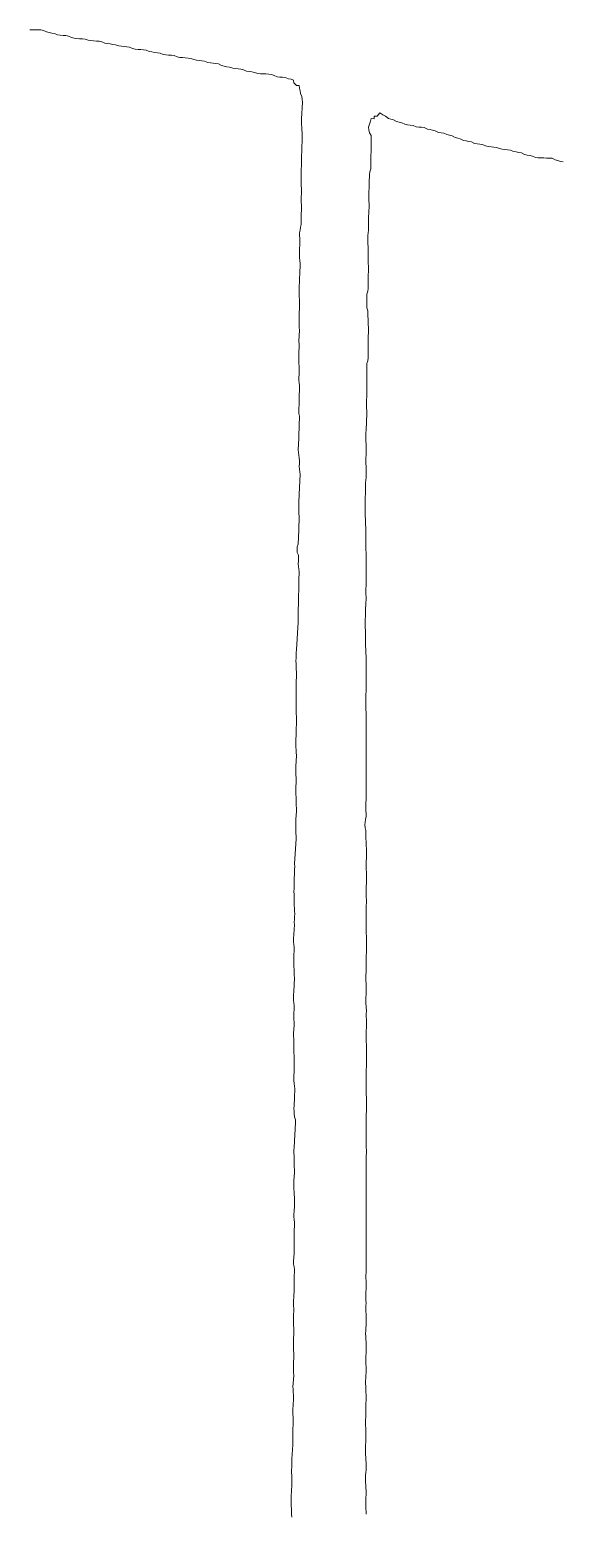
# Model space of a CAD drawing. Extents: x -16 to 11205, y -14909 to 147.
# Drawn here: x 8047 to 8239, y -2451 to -1917 of the extents above; entities that cross this region are included whole.
import ezdxf

# ---------------------------------------------------------------- set-up
doc = ezdxf.new("R2010")
doc.units = 0
doc.layers.get('0').update_dxf_attribs({"color": 1, "linetype": 'CONTINUOUS', "lineweight": 15, "true_color": 0xff0000})

msp = doc.modelspace()

# ---------------------------------------------------------------- linework, layer by layer
for p, q in [((8048.01, -1916.92), (8047.01, -1916.92)), ((8049.01, -1916.92), (8048.01, -1916.92)), ((8050.01, -1916.92), (8049.01, -1916.92)), ((8051, -1917.02), (8050.01, -1916.92)), ((8051.96, -1917.17), (8051, -1917.02)), ((8053.07, -1917.74), (8051.96, -1917.17)), ((8054.01, -1917.96), (8053.07, -1917.74)), ((8054.96, -1918.17), (8054.01, -1917.96)), ((8055.92, -1918.35), (8054.96, -1918.17)), ((8057.04, -1918.8), (8055.92, -1918.35)), ((8058.02, -1918.91), (8057.04, -1918.8)), ((8059, -1918.99), (8058.02, -1918.91)), ((8059.99, -1919.07), (8059, -1918.99)), ((8060.96, -1919.21), (8059.99, -1919.07)), ((8062.05, -1919.75), (8060.96, -1919.21)), ((8063.01, -1919.92), (8062.05, -1919.75)), ((8063.99, -1920.06), (8063.01, -1919.92)), ((8064.98, -1920.16), (8063.99, -1920.06)), ((8065.97, -1920.22), (8064.98, -1920.16)), ((8066.96, -1920.28), (8065.97, -1920.22)), ((8068.04, -1920.68), (8066.96, -1920.28)), ((8069.03, -1920.76), (8068.04, -1920.68)), ((8070.02, -1920.87), (8069.03, -1920.76)), ((8071, -1920.99), (8070.02, -1920.87)), ((8071.98, -1921.1), (8071, -1920.99)), ((8072.95, -1921.23), (8071.98, -1921.1)), ((8074.06, -1921.73), (8072.95, -1921.23)), ((8075.02, -1921.89), (8074.06, -1921.73)), ((8075.99, -1922.04), (8075.02, -1921.89)), ((8076.96, -1922.19), (8075.99, -1922.04)), ((8077.94, -1922.33), (8076.96, -1922.19)), ((8079.04, -1922.77), (8077.94, -1922.33)), ((8080.02, -1922.88), (8079.04, -1922.77)), ((8081.01, -1922.96), (8080.02, -1922.88)), ((8081.99, -1923.06), (8081.01, -1922.96)), ((8082.96, -1923.21), (8081.99, -1923.06)), ((8084.05, -1923.74), (8082.96, -1923.21)), ((8085.02, -1923.89), (8084.05, -1923.74)), ((8086, -1923.99), (8085.02, -1923.89)), ((8086.99, -1924.05), (8086, -1923.99)), ((8087.98, -1924.13), (8086.99, -1924.05)), ((8088.95, -1924.27), (8087.98, -1924.13)), ((8090.05, -1924.78), (8088.95, -1924.27)), ((8091.01, -1924.94), (8090.05, -1924.78)), ((8091.98, -1925.08), (8091.01, -1924.94)), ((8092.96, -1925.2), (8091.98, -1925.08)), ((8093.94, -1925.33), (8092.96, -1925.2)), ((8095.04, -1925.8), (8093.94, -1925.33)), ((8096.01, -1925.93), (8095.04, -1925.8)), ((8097, -1926.03), (8096.01, -1925.93)), ((8097.98, -1926.13), (8097, -1926.03)), ((8098.96, -1926.24), (8097.98, -1926.13)), ((8100.05, -1926.72), (8098.96, -1926.24)), ((8101.02, -1926.87), (8100.05, -1926.72)), ((8102, -1926.98), (8101.02, -1926.87)), ((8102.99, -1927.06), (8102, -1926.98)), ((8103.98, -1927.14), (8102.99, -1927.06)), ((8104.96, -1927.23), (8103.98, -1927.14)), ((8106.06, -1927.7), (8104.96, -1927.23)), ((8107.03, -1927.84), (8106.06, -1927.7)), ((8108, -1927.98), (8107.03, -1927.84)), ((8108.98, -1928.1), (8108, -1927.98)), ((8109.95, -1928.23), (8108.98, -1928.1)), ((8111.06, -1928.7), (8109.95, -1928.23)), ((8112.03, -1928.83), (8111.06, -1928.7)), ((8113.01, -1928.93), (8112.03, -1928.83)), ((8113.99, -1929.05), (8113.01, -1928.93)), ((8114.94, -1929.22), (8113.99, -1929.05)), ((8116.05, -1929.8), (8114.94, -1929.22)), ((8116.99, -1930.03), (8116.05, -1929.8)), ((8117.94, -1930.23), (8116.99, -1930.03)), ((8118.92, -1930.38), (8117.94, -1930.23)), ((8120.04, -1930.78), (8118.92, -1930.38)), ((8121.02, -1930.87), (8120.04, -1930.78)), ((8122.01, -1930.96), (8121.02, -1930.87)), ((8122.98, -1931.11), (8122.01, -1930.96)), ((8123.93, -1931.31), (8122.98, -1931.11)), ((8125.04, -1931.84), (8123.93, -1931.31)), ((8126, -1932), (8125.04, -1931.84)), ((8126.97, -1932.14), (8126, -1932)), ((8127.95, -1932.27), (8126.97, -1932.14)), ((8129.04, -1932.72), (8127.95, -1932.27)), ((8130.02, -1932.83), (8129.04, -1932.72)), ((8131.02, -1932.86), (8130.02, -1932.83)), ((8132.02, -1932.85), (8131.02, -1932.86)), ((8133.02, -1932.9), (8132.02, -1932.85)), ((8133.98, -1933.08), (8133.02, -1932.9)), ((8134.92, -1933.35), (8133.98, -1933.08)), ((8136.03, -1933.89), (8134.92, -1933.35)), ((8137, -1933.99), (8136.03, -1933.89)), ((8138, -1934.02), (8137, -1933.99)), ((8138.98, -1934.07), (8138, -1934.02)), ((8140.17, -1934.55), (8138.98, -1934.07)), ((8141.12, -1934.77), (8140.17, -1934.55)), ((8141.97, -1935.04), (8141.12, -1934.77)), ((8142, -1936), (8141.97, -1935.04)), ((8143, -1937), (8142, -1936)), ((8143.93, -1937.04), (8143, -1937)), ((8144.12, -1937.94), (8143.93, -1937.04)), ((8144.27, -1938.9), (8144.12, -1937.94)), ((8144.43, -1939.87), (8144.27, -1938.9)), ((8144.98, -1941), (8144.43, -1939.87)), ((8144.85, -1949), (8145.13, -1942.99)), ((8145.09, -1941.99), (8144.98, -1941)), ((8145.13, -1942.99), (8145.09, -1941.99)), ((8144.81, -1950.01), (8144.85, -1949)), ((8169.87, -1948.91), (8169.68, -1949.85)), ((8171, -1949), (8169.87, -1948.91)), ((8172, -1948), (8171, -1948)), ((8171, -1948), (8171, -1949)), ((8173.01, -1946.79), (8172, -1948)), ((8174.1, -1947.58), (8173.01, -1946.79)), ((8174.98, -1948.06), (8174.1, -1947.58)), ((8176.06, -1948.84), (8174.98, -1948.06)), ((8176.96, -1949.09), (8176.06, -1948.84)), ((8177.89, -1949.32), (8176.96, -1949.09)), ((8179.03, -1949.92), (8177.89, -1949.32)), ((8144.84, -1951.02), (8144.81, -1950.01)), ((8144.98, -1952), (8144.84, -1951.02)), ((8145, -1955), (8144.98, -1952)), ((8169.68, -1949.85), (8168.91, -1951.99)), ((8168.91, -1951.99), (8169, -1953)), ((8169, -1953), (8169.27, -1953.98)), ((8169.27, -1953.98), (8169.85, -1955.01)), ((8179.95, -1950.15), (8179.03, -1949.92)), ((8180.89, -1950.38), (8179.95, -1950.15)), ((8182.02, -1950.94), (8180.89, -1950.38)), ((8182.98, -1951.09), (8182.02, -1950.94)), ((8183.95, -1951.23), (8182.98, -1951.09)), ((8184.93, -1951.36), (8183.95, -1951.23)), ((8186.03, -1951.83), (8184.93, -1951.36)), ((8187.01, -1951.94), (8186.03, -1951.83)), ((8187.99, -1952.04), (8187.01, -1951.94)), ((8188.97, -1952.15), (8187.99, -1952.04)), ((8190.09, -1952.67), (8188.97, -1952.15)), ((8191.04, -1952.88), (8190.09, -1952.67)), ((8191.97, -1953.11), (8191.04, -1952.88)), ((8192.9, -1953.33), (8191.97, -1953.11)), ((8194.04, -1953.87), (8192.9, -1953.33)), ((8195, -1954.02), (8194.04, -1953.87)), ((8195.96, -1954.15), (8195, -1954.02)), ((8197.1, -1954.68), (8195.96, -1954.15)), ((8198.04, -1954.89), (8197.1, -1954.68)), ((8144.87, -1960.99), (8145, -1955)), ((8169.84, -1957), (8169.82, -1958)), ((8169.82, -1958), (8169.85, -1959)), ((8169.85, -1955.01), (8169.84, -1957)), ((8169.85, -1959), (8169.87, -1960)), ((8169.87, -1960), (8169.85, -1960.99)), ((8198.96, -1955.12), (8198.04, -1954.89)), ((8200.09, -1955.73), (8198.96, -1955.12)), ((8201.01, -1955.97), (8200.09, -1955.73)), ((8201.93, -1956.21), (8201.01, -1955.97)), ((8203.06, -1956.79), (8201.93, -1956.21)), ((8204.01, -1956.96), (8203.06, -1956.79)), ((8204.96, -1957.13), (8204.01, -1956.96)), ((8205.92, -1957.32), (8204.96, -1957.13)), ((8207.04, -1957.84), (8205.92, -1957.32)), ((8208, -1958), (8207.04, -1957.84)), ((8208.98, -1958.11), (8208, -1958)), ((8209.95, -1958.23), (8208.98, -1958.11)), ((8211.05, -1958.74), (8209.95, -1958.23)), ((8212.02, -1958.9), (8211.05, -1958.74)), ((8212.99, -1959.04), (8212.02, -1958.9)), ((8213.97, -1959.14), (8212.99, -1959.04)), ((8214.95, -1959.25), (8213.97, -1959.14)), ((8216.05, -1959.72), (8214.95, -1959.25)), ((8217.03, -1959.85), (8216.05, -1959.72)), ((8218.01, -1959.97), (8217.03, -1959.85)), ((8218.98, -1960.11), (8218.01, -1959.97)), ((8144.67, -1968.98), (8144.85, -1964)), ((8144.78, -1963), (8144.8, -1961.99)), ((8144.85, -1964), (8144.78, -1963)), ((8144.8, -1961.99), (8144.87, -1960.99)), ((8169.73, -1964.99), (8169.71, -1965.99)), ((8169.74, -1963.99), (8169.73, -1964.99)), ((8169.76, -1962.99), (8169.74, -1963.99)), ((8169.8, -1961.99), (8169.76, -1962.99)), ((8169.85, -1960.99), (8169.8, -1961.99)), ((8219.94, -1960.26), (8218.98, -1960.11)), ((8221.06, -1960.75), (8219.94, -1960.26)), ((8222.03, -1960.89), (8221.06, -1960.75)), ((8222.98, -1961.07), (8222.03, -1960.89)), ((8223.92, -1961.28), (8222.98, -1961.07)), ((8225.04, -1961.85), (8223.92, -1961.28)), ((8225.99, -1962.03), (8225.04, -1961.85)), ((8226.95, -1962.19), (8225.99, -1962.03)), ((8227.92, -1962.37), (8226.95, -1962.19)), ((8229.02, -1962.87), (8227.92, -1962.37)), ((8230, -1962.99), (8229.02, -1962.87)), ((8230.99, -1963.05), (8230, -1962.99)), ((8231.99, -1963.07), (8230.99, -1963.05)), ((8232.99, -1963.08), (8231.99, -1963.07)), ((8233.99, -1963.11), (8232.99, -1963.08)), ((8234.97, -1963.19), (8233.99, -1963.11)), ((8236.06, -1963.73), (8234.97, -1963.19)), ((8237, -1964.02), (8236.06, -1963.73)), ((8237.96, -1964.31), (8237, -1964.02)), ((8239, -1964.43), (8237.96, -1964.31)), ((8144.63, -1969.99), (8144.67, -1968.98)), ((8144.63, -1971), (8144.63, -1969.99)), ((8169.26, -1970.01), (8169.21, -1971.01)), ((8169.31, -1969.01), (8169.26, -1970.01)), ((8169.33, -1968.01), (8169.31, -1969.01)), ((8169.69, -1966.99), (8169.33, -1968.01)), ((8169.71, -1965.99), (8169.69, -1966.99)), ((8144.66, -1972.01), (8144.63, -1971)), ((8144.72, -1973.02), (8144.66, -1972.01)), ((8144.7, -1979), (8144.82, -1974.01)), ((8144.82, -1974.01), (8144.72, -1973.02)), ((8169.07, -1975), (8169.03, -1976)), ((8169.03, -1976), (8169.04, -1977)), ((8169.14, -1974.01), (8169.07, -1975)), ((8169.18, -1973.01), (8169.14, -1974.01)), ((8169.19, -1972.01), (8169.18, -1973.01)), ((8169.21, -1971.01), (8169.19, -1972.01)), ((8144.69, -1984.98), (8144.76, -1980.01)), ((8144.76, -1980.01), (8144.7, -1979)), ((8169.04, -1977), (8169.12, -1981.01)), ((8169.12, -1981.01), (8169.07, -1982)), ((8144.65, -1985.98), (8144.69, -1984.98)), ((8144.7, -1986.98), (8144.65, -1985.98)), ((8168.96, -1984), (8168.95, -1985)), ((8168.95, -1985), (8168.96, -1986)), ((8169, -1983), (8168.96, -1984)), ((8168.96, -1986), (8168.97, -1987)), ((8169.07, -1982), (8169, -1983)), ((8144.09, -1998), (8144.2, -1991.99)), ((8144.1, -1991), (8144.14, -1990)), ((8144.2, -1991.99), (8144.1, -1991)), ((8144.14, -1990), (8144.29, -1989.01)), ((8144.29, -1989.01), (8144.39, -1988.02)), ((8144.39, -1988.02), (8144.7, -1986.98)), ((8168.72, -1990.98), (8168.65, -1991.99)), ((8168.65, -1991.99), (8168.65, -1992.99)), ((8168.83, -1989.99), (8168.72, -1990.98)), ((8168.92, -1988.99), (8168.83, -1989.99)), ((8168.97, -1988), (8168.92, -1988.99)), ((8168.97, -1987), (8168.97, -1988)), ((8168.65, -1992.99), (8168.74, -1996.01)), ((8168.74, -1996.01), (8168.74, -1997.01)), ((8168.74, -1997.01), (8168.76, -1998.01)), ((8144.14, -1999), (8144.09, -1998)), ((8144.22, -1999.99), (8144.14, -1999)), ((8144.16, -2005), (8144.29, -2000.99)), ((8144.29, -2000.99), (8144.22, -1999.99)), ((8168.76, -1998.01), (8168.79, -1999.01)), ((8168.79, -1999.01), (8168.82, -2000)), ((8168.82, -2000), (8168.85, -2001)), ((8168.85, -2001), (8168.86, -2002)), ((8168.86, -2002), (8168.87, -2003)), ((8143.97, -2011), (8144.14, -2006)), ((8144.14, -2006), (8144.16, -2005)), ((8168.78, -2007.99), (8168.77, -2008.99)), ((8168.8, -2006.99), (8168.78, -2007.99)), ((8168.83, -2006), (8168.8, -2006.99)), ((8168.85, -2005), (8168.83, -2006)), ((8168.87, -2004), (8168.85, -2005)), ((8168.87, -2003), (8168.87, -2004)), ((8143.95, -2012), (8143.97, -2011)), ((8144.01, -2013), (8143.95, -2012)), ((8144.07, -2014), (8144.01, -2013)), ((8168.27, -2013.01), (8168.26, -2014)), ((8168.31, -2012.01), (8168.27, -2013.01)), ((8168.7, -2010.99), (8168.31, -2012.01)), ((8168.75, -2009.99), (8168.7, -2010.99)), ((8168.77, -2008.99), (8168.75, -2009.99)), ((8143.96, -2019), (8144.06, -2017)), ((8144.06, -2017), (8144.09, -2016)), ((8144.1, -2015), (8144.07, -2014)), ((8144.09, -2016), (8144.1, -2015)), ((8168.26, -2014), (8168.28, -2015)), ((8168.28, -2015), (8168.3, -2015.99)), ((8168.3, -2015.99), (8168.32, -2016.99)), ((8168.32, -2016.99), (8168.67, -2018.01)), ((8168.67, -2018.01), (8168.69, -2019.01)), ((8143.91, -2021), (8143.92, -2020)), ((8143.91, -2022), (8143.91, -2021)), ((8143.92, -2023), (8143.91, -2022)), ((8143.92, -2020), (8143.96, -2019)), ((8143.98, -2024), (8143.92, -2023)), ((8144.05, -2025), (8143.98, -2024)), ((8168.69, -2019.01), (8168.89, -2025)), ((8143.9, -2029), (8144.05, -2025)), ((8143.91, -2030), (8143.9, -2029)), ((8168.78, -2027.99), (8168.76, -2029)), ((8168.76, -2029), (8168.76, -2030)), ((8168.82, -2027), (8168.78, -2027.99)), ((8168.86, -2026), (8168.82, -2027)), ((8168.89, -2025), (8168.86, -2026)), ((8143.82, -2034), (8143.86, -2033)), ((8143.82, -2035), (8143.82, -2034)), ((8143.86, -2033), (8143.93, -2031)), ((8143.93, -2031), (8143.91, -2030)), ((8168.76, -2030), (8168.78, -2031)), ((8168.81, -2034), (8168.77, -2034.99)), ((8168.78, -2031), (8168.81, -2032)), ((8168.81, -2032), (8168.82, -2033)), ((8168.82, -2033), (8168.81, -2034)), ((8143.86, -2036), (8143.82, -2035)), ((8143.89, -2037), (8143.86, -2036)), ((8143.91, -2038), (8143.89, -2037)), ((8143.92, -2039), (8143.91, -2038)), ((8143.91, -2041), (8143.92, -2040)), ((8143.92, -2040), (8143.92, -2039)), ((8168.28, -2039), (8168.27, -2040)), ((8168.27, -2040), (8168.28, -2041)), ((8168.29, -2038.01), (8168.28, -2039)), ((8168.33, -2037.01), (8168.29, -2038.01)), ((8168.72, -2035.99), (8168.33, -2037.01)), ((8168.77, -2034.99), (8168.72, -2035.99)), ((8143.9, -2042), (8143.91, -2041)), ((8143.9, -2043.01), (8143.9, -2042)), ((8143.98, -2044), (8143.9, -2043.01)), ((8143.91, -2049.99), (8144.14, -2044.99)), ((8144.14, -2044.99), (8143.98, -2044)), ((8168.28, -2041), (8168.3, -2041.99)), ((8168.3, -2041.99), (8168.33, -2042.99)), ((8168.33, -2042.99), (8168.31, -2048.01)), ((8143.91, -2051), (8143.91, -2049.99)), ((8168.25, -2050.01), (8168.23, -2051)), ((8168.27, -2049.01), (8168.25, -2050.01)), ((8168.31, -2048.01), (8168.27, -2049.01)), ((8143.82, -2062.99), (8144.04, -2056)), ((8143.84, -2054.01), (8143.87, -2053)), ((8143.9, -2055.01), (8143.84, -2054.01)), ((8143.87, -2053), (8143.91, -2052)), ((8144.04, -2056), (8143.9, -2055.01)), ((8143.91, -2052), (8143.91, -2051)), ((8168.23, -2051), (8168.23, -2052)), ((8168.23, -2052), (8168.25, -2053)), ((8168.28, -2056.01), (8168.24, -2057.01)), ((8168.25, -2053), (8168.28, -2054)), ((8168.28, -2054), (8168.29, -2055)), ((8168.29, -2055), (8168.28, -2056.01)), ((8168.05, -2061), (8167.98, -2062)), ((8168.12, -2060.01), (8168.05, -2061)), ((8168.17, -2059.01), (8168.12, -2060.01)), ((8168.2, -2058.01), (8168.17, -2059.01)), ((8168.24, -2057.01), (8168.2, -2058.01)), ((8143.66, -2068.01), (8143.81, -2063.99)), ((8143.81, -2063.99), (8143.82, -2062.99)), ((8167.98, -2062), (8167.95, -2063)), ((8167.95, -2063), (8168.12, -2068)), ((8143.69, -2069.02), (8143.66, -2068.01)), ((8143.81, -2070.02), (8143.69, -2069.02)), ((8143.95, -2071), (8143.81, -2070.02)), ((8144.04, -2072), (8143.95, -2071)), ((8144.04, -2073), (8144.04, -2072)), ((8168.04, -2070), (8168, -2071)), ((8168, -2071), (8168.01, -2072)), ((8168.01, -2072), (8168.09, -2075)), ((8168.09, -2069), (8168.04, -2070)), ((8168.12, -2068), (8168.09, -2069)), ((8143.95, -2084), (8144.3, -2076.98)), ((8144.02, -2074), (8144.04, -2073)), ((8144.06, -2075), (8144.02, -2074)), ((8144.18, -2075.99), (8144.06, -2075)), ((8144.3, -2076.98), (8144.18, -2075.99)), ((8168.05, -2077), (8168.02, -2078)), ((8168.08, -2076), (8168.05, -2077)), ((8168.09, -2075), (8168.08, -2076)), ((8167.86, -2079.99), (8167.8, -2080.99)), ((8167.8, -2080.99), (8167.8, -2081.99)), ((8167.8, -2081.99), (8167.8, -2082.99)), ((8167.94, -2079), (8167.86, -2079.99)), ((8168.02, -2078), (8167.94, -2079)), ((8143.81, -2089), (8143.82, -2088)), ((8143.82, -2088), (8143.86, -2087)), ((8143.86, -2087), (8143.89, -2086)), ((8143.89, -2086), (8143.91, -2084.99)), ((8143.91, -2084.99), (8143.95, -2084)), ((8167.73, -2084.99), (8167.71, -2086)), ((8167.71, -2086), (8167.72, -2087)), ((8167.72, -2087), (8167.74, -2088)), ((8167.78, -2083.99), (8167.73, -2084.99)), ((8167.74, -2088), (8167.74, -2089.01)), ((8167.8, -2082.99), (8167.78, -2083.99)), ((8143.83, -2090), (8143.81, -2089)), ((8143.9, -2091), (8143.83, -2090)), ((8143.96, -2092), (8143.9, -2091)), ((8143.94, -2094), (8143.97, -2093)), ((8143.97, -2093), (8143.96, -2092)), ((8167.74, -2089.01), (8167.74, -2090.01)), ((8167.74, -2090.01), (8167.76, -2091.01)), ((8167.76, -2091.01), (8167.93, -2097)), ((8143.64, -2101.98), (8143.85, -2097)), ((8143.85, -2096), (8143.88, -2095)), ((8143.85, -2097), (8143.85, -2096)), ((8143.88, -2095), (8143.94, -2094)), ((8167.93, -2097), (8167.9, -2098)), ((8167.9, -2098), (8167.91, -2099)), ((8143.22, -2103.01), (8143.64, -2101.98)), ((8143.22, -2104), (8143.22, -2103.01)), ((8143.3, -2104.99), (8143.22, -2104)), ((8167.91, -2099), (8167.99, -2102)), ((8167.99, -2102), (8167.98, -2103)), ((8167.98, -2103), (8168, -2104)), ((8168, -2104), (8168.04, -2105)), ((8143.68, -2106.01), (8143.3, -2104.99)), ((8143.66, -2109.02), (8143.67, -2108.01)), ((8143.73, -2110.02), (8143.66, -2109.02)), ((8143.67, -2108.01), (8143.7, -2107.01)), ((8143.7, -2107.01), (8143.68, -2106.01)), ((8168.04, -2105), (8168.06, -2106)), ((8168.05, -2107), (8168.04, -2108)), ((8168.04, -2108), (8168.06, -2109)), ((8168.06, -2106), (8168.05, -2107)), ((8168.06, -2109), (8168.09, -2110)), ((8143.85, -2111.01), (8143.73, -2110.02)), ((8143.83, -2115), (8143.94, -2112)), ((8143.94, -2112), (8143.85, -2111.01)), ((8168.1, -2114), (8168.08, -2115)), ((8168.09, -2110), (8168.11, -2111)), ((8168.11, -2113), (8168.1, -2114)), ((8168.11, -2111), (8168.12, -2112)), ((8168.12, -2112), (8168.11, -2113)), ((8143.72, -2120.99), (8143.76, -2119.99)), ((8143.76, -2119.99), (8143.8, -2118.99)), ((8143.8, -2115.99), (8143.83, -2115)), ((8143.8, -2117), (8143.8, -2115.99)), ((8143.81, -2118), (8143.8, -2117)), ((8143.8, -2118.99), (8143.81, -2118)), ((8167.99, -2118), (8167.98, -2119)), ((8167.98, -2119), (8168.01, -2120)), ((8168.02, -2117), (8167.99, -2118)), ((8168.01, -2120), (8168.03, -2121)), ((8168.05, -2116), (8168.02, -2117)), ((8168.08, -2115), (8168.05, -2116)), ((8143.65, -2126), (8143.66, -2125)), ((8143.66, -2125), (8143.68, -2124)), ((8143.68, -2124), (8143.69, -2122.99)), ((8143.69, -2122.99), (8143.7, -2121.99)), ((8143.7, -2121.99), (8143.72, -2120.99)), ((8167.92, -2124), (8167.88, -2124.99)), ((8167.88, -2124.99), (8167.88, -2125.99)), ((8167.98, -2123), (8167.92, -2124)), ((8168.03, -2122), (8167.98, -2123)), ((8168.03, -2121), (8168.03, -2122)), ((8143.06, -2140.01), (8143.61, -2130.02)), ((8143.61, -2130.02), (8143.63, -2129.01)), ((8143.63, -2129.01), (8143.65, -2128)), ((8143.65, -2127), (8143.65, -2126)), ((8143.65, -2128), (8143.65, -2127)), ((8167.75, -2129), (8167.72, -2130)), ((8167.72, -2130), (8167.89, -2135)), ((8167.81, -2127.99), (8167.75, -2129)), ((8167.86, -2126.99), (8167.81, -2127.99)), ((8167.88, -2125.99), (8167.86, -2126.99)), ((8167.89, -2135), (8167.87, -2136)), ((8167.87, -2136), (8167.87, -2137)), ((8142.87, -2141.99), (8142.93, -2140.99)), ((8142.93, -2140.99), (8143.06, -2140.01)), ((8167.87, -2137), (8167.89, -2138)), ((8167.89, -2138), (8168.05, -2143)), ((8142.82, -2144), (8142.84, -2142.99)), ((8142.83, -2145), (8142.82, -2144)), ((8142.86, -2146), (8142.83, -2145)), ((8142.84, -2142.99), (8142.87, -2141.99)), ((8142.9, -2147), (8142.86, -2146)), ((8168.05, -2143), (8168.04, -2144)), ((8168.04, -2144), (8168.05, -2145)), ((8168.05, -2145), (8168.07, -2146)), ((8168.07, -2146), (8168.08, -2147)), ((8142.85, -2153), (8142.89, -2152)), ((8142.89, -2152), (8142.94, -2151)), ((8142.95, -2148), (8142.9, -2147)), ((8142.94, -2151), (8142.98, -2150)), ((8142.98, -2149), (8142.95, -2148)), ((8142.98, -2150), (8142.98, -2149)), ((8168.07, -2148), (8168.06, -2149)), ((8168.06, -2149), (8168.06, -2150)), ((8168.06, -2150), (8168.07, -2151)), ((8168.07, -2152), (8168.06, -2153)), ((8168.08, -2147), (8168.07, -2148)), ((8168.07, -2151), (8168.07, -2152)), ((8142.85, -2154), (8142.85, -2153)), ((8142.87, -2155), (8142.85, -2154)), ((8142.88, -2156), (8142.87, -2155)), ((8142.88, -2157), (8142.88, -2156)), ((8142.88, -2158), (8142.88, -2157)), ((8167.97, -2157), (8167.92, -2158)), ((8168.01, -2156), (8167.97, -2157)), ((8168.03, -2155), (8168.01, -2156)), ((8168.04, -2154), (8168.03, -2155)), ((8168.06, -2153), (8168.04, -2154)), ((8142.88, -2159), (8142.88, -2158)), ((8142.9, -2160), (8142.88, -2159)), ((8142.92, -2161), (8142.9, -2160)), ((8142.94, -2162), (8142.92, -2161)), ((8142.94, -2163), (8142.94, -2162)), ((8142.98, -2164), (8142.94, -2163)), ((8167.92, -2158), (8167.91, -2159)), ((8167.91, -2159), (8167.95, -2160)), ((8167.95, -2160), (8168.09, -2164)), ((8142.86, -2169.99), (8143.06, -2165)), ((8143.06, -2165), (8142.98, -2164)), ((8168.09, -2164), (8168.1, -2165)), ((8168.1, -2168), (8168.09, -2169)), ((8168.1, -2165), (8168.11, -2166)), ((8168.11, -2167), (8168.1, -2168)), ((8168.11, -2166), (8168.11, -2167)), ((8142.73, -2173), (8142.78, -2171.99)), ((8142.73, -2174), (8142.73, -2173)), ((8142.78, -2171.99), (8142.83, -2170.99)), ((8142.83, -2170.99), (8142.86, -2169.99)), ((8168.09, -2169), (8168.08, -2170)), ((8168.08, -2170), (8168.08, -2171)), ((8168.08, -2171), (8168.08, -2172)), ((8168.08, -2172), (8168.09, -2173)), ((8168.09, -2173), (8168.09, -2174)), ((8142.79, -2175.01), (8142.73, -2174)), ((8142.75, -2181.99), (8142.96, -2178)), ((8142.87, -2176.01), (8142.79, -2175.01)), ((8142.93, -2177), (8142.87, -2176.01)), ((8142.96, -2178), (8142.93, -2177)), ((8168.06, -2176), (8168.05, -2177)), ((8168.05, -2177), (8168.05, -2178)), ((8168.05, -2178), (8168.05, -2179)), ((8168.05, -2179), (8168.06, -2180)), ((8168.08, -2175), (8168.06, -2176)), ((8168.09, -2174), (8168.08, -2175)), ((8142.72, -2183), (8142.75, -2181.99)), ((8142.73, -2184), (8142.72, -2183)), ((8142.77, -2185), (8142.73, -2184)), ((8168.06, -2180), (8168.07, -2181)), ((8168.07, -2181), (8168.08, -2182)), ((8168.08, -2184), (8168.07, -2185)), ((8168.08, -2182), (8168.09, -2183)), ((8168.09, -2183), (8168.08, -2184)), ((8142.83, -2186), (8142.77, -2185)), ((8142.79, -2190), (8142.82, -2189)), ((8142.82, -2189), (8142.85, -2188)), ((8142.86, -2187), (8142.83, -2186)), ((8142.85, -2188), (8142.86, -2187)), ((8168.03, -2188), (8168.02, -2189)), ((8168.02, -2189), (8168.03, -2190)), ((8168.05, -2187), (8168.03, -2188)), ((8168.06, -2186), (8168.05, -2187)), ((8168.07, -2185), (8168.06, -2186)), ((8142.78, -2191), (8142.79, -2190)), ((8142.81, -2192), (8142.78, -2191)), ((8142.85, -2193), (8142.81, -2192)), ((8142.87, -2194), (8142.85, -2193)), ((8142.9, -2195), (8142.87, -2194)), ((8142.93, -2196), (8142.9, -2195)), ((8167.98, -2195), (8167.96, -2196)), ((8168.03, -2194), (8167.98, -2195)), ((8168.03, -2190), (8168.05, -2191)), ((8168.07, -2193), (8168.03, -2194)), ((8168.05, -2191), (8168.08, -2192)), ((8168.08, -2192), (8168.07, -2193)), ((8142.81, -2200.99), (8142.99, -2198)), ((8142.97, -2197), (8142.93, -2196)), ((8142.99, -2198), (8142.97, -2197)), ((8168.04, -2200), (8167.87, -2200.99)), ((8167.96, -2196), (8168.01, -2197)), ((8168.01, -2197), (8168.04, -2200)), ((8142.75, -2204), (8142.76, -2203)), ((8142.76, -2205), (8142.75, -2204)), ((8142.76, -2203), (8142.78, -2201.99)), ((8142.79, -2206), (8142.76, -2205)), ((8142.78, -2201.99), (8142.81, -2200.99)), ((8167.7, -2201.98), (8167.65, -2203)), ((8167.65, -2203), (8167.75, -2204.01)), ((8167.87, -2200.99), (8167.7, -2201.98)), ((8167.75, -2204.01), (8167.91, -2205.01)), ((8167.91, -2205.01), (8168, -2208)), ((8142.33, -2217), (8142.88, -2208)), ((8142.84, -2207), (8142.79, -2206)), ((8142.88, -2208), (8142.84, -2207)), ((8168, -2208), (8168.02, -2209)), ((8168.02, -2209), (8168.06, -2210)), ((8168.06, -2210), (8168.15, -2212)), ((8168.12, -2216), (8168.11, -2217)), ((8168.15, -2215), (8168.12, -2216)), ((8168.15, -2212), (8168.16, -2213)), ((8168.17, -2214), (8168.15, -2215)), ((8168.16, -2213), (8168.17, -2214)), ((8142.22, -2222.01), (8142.26, -2221.01)), ((8142.26, -2221.01), (8142.3, -2220.01)), ((8142.3, -2220.01), (8142.34, -2219.01)), ((8142.35, -2218.01), (8142.33, -2217)), ((8142.34, -2219.01), (8142.35, -2218.01)), ((8168.11, -2217), (8168.11, -2218)), ((8168.11, -2218), (8168.12, -2219)), ((8168.12, -2219), (8168.14, -2220)), ((8168.14, -2220), (8168.15, -2221)), ((8168.15, -2221), (8168.15, -2222)), ((8142.1, -2227), (8142.12, -2226)), ((8142.12, -2228), (8142.1, -2227)), ((8142.12, -2226), (8142.16, -2225)), ((8142.16, -2225), (8142.19, -2224.01)), ((8142.19, -2224.01), (8142.2, -2223.01)), ((8142.2, -2223.01), (8142.22, -2222.01)), ((8168.12, -2225), (8168.11, -2226)), ((8168.11, -2226), (8168.11, -2227)), ((8168.11, -2227), (8168.12, -2228)), ((8168.14, -2224), (8168.12, -2225)), ((8168.15, -2223), (8168.14, -2224)), ((8168.15, -2222), (8168.15, -2223)), ((8142.16, -2229), (8142.12, -2228)), ((8142.18, -2230), (8142.16, -2229)), ((8142.19, -2230.99), (8142.18, -2230)), ((8142.2, -2231.99), (8142.19, -2230.99)), ((8142.23, -2232.99), (8142.2, -2231.99)), ((8168.12, -2232), (8168.09, -2233)), ((8168.12, -2228), (8168.13, -2229)), ((8168.14, -2231), (8168.12, -2232)), ((8168.13, -2229), (8168.14, -2230)), ((8168.14, -2230), (8168.14, -2231)), ((8142.22, -2238), (8142.28, -2237)), ((8142.29, -2233.99), (8142.23, -2232.99)), ((8142.28, -2237), (8142.34, -2236)), ((8142.35, -2235), (8142.29, -2233.99)), ((8142.34, -2236), (8142.35, -2235)), ((8168.06, -2234), (8168.05, -2235)), ((8168.05, -2235), (8168.06, -2236)), ((8168.09, -2233), (8168.06, -2234)), ((8168.06, -2236), (8168.09, -2237)), ((8168.09, -2237), (8168.11, -2238)), ((8141.95, -2244), (8142.24, -2239)), ((8142.24, -2239), (8142.22, -2238)), ((8168.11, -2238), (8168.12, -2239)), ((8168.12, -2239), (8168.11, -2240)), ((8168.11, -2240), (8168.11, -2241)), ((8168.11, -2241), (8168.12, -2242)), ((8168.12, -2242), (8168.14, -2243)), ((8168.14, -2243), (8168.16, -2244)), ((8141.96, -2245), (8141.95, -2244)), ((8142.08, -2246), (8141.96, -2245)), ((8142.05, -2251), (8142.22, -2246.99)), ((8142.22, -2246.99), (8142.08, -2246)), ((8168.16, -2248), (8168.15, -2249)), ((8168.16, -2244), (8168.17, -2245)), ((8168.17, -2246), (8168.16, -2247)), ((8168.16, -2247), (8168.16, -2248)), ((8168.17, -2245), (8168.17, -2246)), ((8142.02, -2252), (8142.05, -2251)), ((8142.03, -2253), (8142.02, -2252)), ((8142.08, -2254), (8142.03, -2253)), ((8168.09, -2251), (8168.06, -2252)), ((8168.06, -2252), (8168.06, -2253)), ((8168.06, -2253), (8168.06, -2254)), ((8168.13, -2250), (8168.09, -2251)), ((8168.15, -2249), (8168.13, -2250)), ((8142.03, -2263), (8142.28, -2257.99)), ((8142.14, -2254.99), (8142.08, -2254)), ((8142.18, -2255.99), (8142.14, -2254.99)), ((8142.22, -2256.99), (8142.18, -2255.99)), ((8142.28, -2257.99), (8142.22, -2256.99)), ((8168.01, -2257), (8167.99, -2258)), ((8167.99, -2258), (8167.99, -2259)), ((8167.99, -2259), (8168.03, -2260)), ((8168.04, -2256), (8168.01, -2257)), ((8168.06, -2255), (8168.04, -2256)), ((8168.06, -2254), (8168.06, -2255)), ((8141.96, -2265), (8141.97, -2264)), ((8141.97, -2264), (8142.03, -2263)), ((8168.07, -2264), (8168, -2265)), ((8168.03, -2260), (8168.07, -2261)), ((8168.07, -2261), (8168.11, -2262)), ((8168.12, -2263), (8168.07, -2264)), ((8168.11, -2262), (8168.12, -2263)), ((8141.98, -2266), (8141.96, -2265)), ((8142.05, -2267), (8141.98, -2266)), ((8142.04, -2271), (8142.16, -2269)), ((8142.13, -2268), (8142.05, -2267)), ((8142.16, -2269), (8142.13, -2268)), ((8168, -2265), (8167.97, -2266)), ((8167.97, -2266), (8168, -2267)), ((8168, -2267), (8168.14, -2270)), ((8141.98, -2278), (8142.18, -2275)), ((8142.02, -2272), (8142.04, -2271)), ((8142.07, -2273), (8142.02, -2272)), ((8142.15, -2274), (8142.07, -2273)), ((8142.18, -2275), (8142.15, -2274)), ((8168.14, -2270), (8168.12, -2271)), ((8168.12, -2271), (8168.12, -2272)), ((8168.12, -2272), (8168.14, -2273)), ((8168.14, -2273), (8168.17, -2274)), ((8168.18, -2275), (8168.16, -2276)), ((8168.17, -2274), (8168.18, -2275)), ((8141.96, -2279), (8141.98, -2278)), ((8141.99, -2280), (8141.96, -2279)), ((8142.01, -2281), (8141.99, -2280)), ((8168.09, -2278), (8168.08, -2279)), ((8168.08, -2279), (8168.09, -2280)), ((8168.12, -2277), (8168.09, -2278)), ((8168.09, -2280), (8168.12, -2281)), ((8168.16, -2276), (8168.12, -2277)), ((8142.03, -2282), (8142.01, -2281)), ((8142.04, -2283), (8142.03, -2282)), ((8142.05, -2284), (8142.04, -2283)), ((8142.09, -2285), (8142.05, -2284)), ((8142.15, -2286), (8142.09, -2285)), ((8168.12, -2281), (8168.15, -2282)), ((8168.15, -2284), (8168.14, -2285)), ((8168.14, -2285), (8168.14, -2286)), ((8168.15, -2282), (8168.16, -2283)), ((8168.16, -2283), (8168.15, -2284)), ((8142.11, -2292), (8142.14, -2291)), ((8142.14, -2291), (8142.15, -2290)), ((8142.18, -2287), (8142.15, -2286)), ((8142.15, -2290), (8142.16, -2289)), ((8142.16, -2289), (8142.18, -2288)), ((8142.18, -2288), (8142.18, -2287)), ((8168.13, -2291), (8168.12, -2292)), ((8168.14, -2290), (8168.13, -2291)), ((8168.14, -2286), (8168.14, -2287)), ((8168.14, -2287), (8168.14, -2288)), ((8168.14, -2288), (8168.14, -2289)), ((8168.14, -2289), (8168.14, -2290)), ((8142.05, -2294), (8142.06, -2293)), ((8142.1, -2294.99), (8142.05, -2294)), ((8142.06, -2293), (8142.11, -2292)), ((8142.21, -2295.98), (8142.1, -2294.99)), ((8142.32, -2296.98), (8142.21, -2295.98)), ((8168.12, -2296), (8168.1, -2297)), ((8168.12, -2292), (8168.11, -2293)), ((8168.11, -2293), (8168.11, -2294)), ((8168.11, -2294), (8168.12, -2295)), ((8168.12, -2295), (8168.12, -2296)), ((8142.12, -2304), (8142.31, -2301.01)), ((8142.31, -2301.01), (8142.34, -2300.01)), ((8142.37, -2297.99), (8142.32, -2296.98)), ((8142.34, -2300.01), (8142.37, -2299)), ((8142.37, -2299), (8142.37, -2297.99)), ((8168.1, -2297), (8168.08, -2298)), ((8168.08, -2298), (8168.09, -2299)), ((8168.09, -2299), (8168.12, -2300)), ((8168.12, -2300), (8168.16, -2301)), ((8168.16, -2301), (8168.18, -2302)), ((8142.09, -2305), (8142.12, -2304)), ((8142.11, -2306), (8142.09, -2305)), ((8142.18, -2306.99), (8142.11, -2306)), ((8142.26, -2307.98), (8142.18, -2306.99)), ((8168.1, -2307), (8168.07, -2308)), ((8168.14, -2306), (8168.1, -2307)), ((8168.16, -2305), (8168.14, -2306)), ((8168.18, -2304), (8168.16, -2305)), ((8168.18, -2302), (8168.19, -2303)), ((8168.19, -2303), (8168.18, -2304)), ((8142.16, -2319.02), (8142.7, -2310.03)), ((8142.65, -2309.03), (8142.26, -2307.98)), ((8142.7, -2310.03), (8142.65, -2309.03)), ((8168.05, -2309), (8168.04, -2310)), ((8168.04, -2310), (8168.05, -2311)), ((8168.07, -2308), (8168.05, -2309)), ((8168.05, -2311), (8168.06, -2312)), ((8168.06, -2312), (8168.08, -2313)), ((8168.08, -2313), (8168.1, -2314)), ((8168.1, -2314), (8168.12, -2315)), ((8168.12, -2315), (8168.11, -2316)), ((8168.11, -2316), (8168.11, -2317)), ((8168.11, -2317), (8168.11, -2318)), ((8142.06, -2320.01), (8142.16, -2319.02)), ((8142.08, -2321), (8142.06, -2320.01)), ((8142.13, -2322), (8142.08, -2321)), ((8142.18, -2323), (8142.13, -2322)), ((8142.19, -2324), (8142.18, -2323)), ((8168.12, -2323), (8168.09, -2324)), ((8168.11, -2318), (8168.12, -2319)), ((8168.12, -2319), (8168.14, -2320)), ((8168.13, -2322), (8168.12, -2323)), ((8168.14, -2321), (8168.13, -2322)), ((8168.14, -2320), (8168.14, -2321)), ((8142.08, -2331), (8142.27, -2328)), ((8142.2, -2325), (8142.19, -2324)), ((8142.21, -2326), (8142.2, -2325)), ((8142.25, -2327), (8142.21, -2326)), ((8142.27, -2328), (8142.25, -2327)), ((8168.07, -2325), (8168.06, -2326)), ((8168.06, -2326), (8168.07, -2327)), ((8168.09, -2324), (8168.07, -2325)), ((8168.07, -2327), (8168.07, -2328)), ((8168.07, -2328), (8168.08, -2329)), ((8142.05, -2332), (8142.08, -2331)), ((8142.07, -2333), (8142.05, -2332)), ((8142.1, -2334), (8142.07, -2333)), ((8168.07, -2333), (8168.06, -2334)), ((8168.09, -2332), (8168.07, -2333)), ((8168.08, -2329), (8168.09, -2330)), ((8168.09, -2330), (8168.1, -2331)), ((8168.1, -2331), (8168.09, -2332)), ((8142.14, -2334.99), (8142.1, -2334)), ((8142.2, -2335.99), (8142.14, -2334.99)), ((8142.27, -2336.99), (8142.2, -2335.99)), ((8142.33, -2337.99), (8142.27, -2336.99)), ((8142.29, -2340.01), (8142.33, -2339)), ((8142.33, -2339), (8142.33, -2337.99)), ((8168.06, -2334), (8168.04, -2335)), ((8168.04, -2335), (8168.04, -2336)), ((8168.04, -2336), (8168.06, -2337)), ((8168.06, -2337), (8168.08, -2338)), ((8168.08, -2338), (8168.09, -2339)), ((8168.09, -2339), (8168.1, -2340)), ((8142.06, -2344), (8142.08, -2343)), ((8142.14, -2344.99), (8142.06, -2344)), ((8142.08, -2343), (8142.15, -2342.01)), ((8142.15, -2342.01), (8142.29, -2340.01)), ((8168.1, -2340), (8168.09, -2341)), ((8168.09, -2341), (8168.09, -2342)), ((8168.09, -2342), (8168.1, -2343)), ((8168.1, -2344), (8168.09, -2345)), ((8168.1, -2343), (8168.1, -2344)), ((8142.29, -2345.98), (8142.14, -2344.99)), ((8142.17, -2350.01), (8142.29, -2345.98)), ((8168.08, -2349), (8168.07, -2350)), ((8168.09, -2345), (8168.08, -2346)), ((8168.08, -2346), (8168.08, -2347)), ((8168.08, -2347), (8168.08, -2348)), ((8168.08, -2348), (8168.08, -2349)), ((8142.12, -2355), (8142.15, -2354)), ((8142.12, -2356), (8142.12, -2355)), ((8142.14, -2351.01), (8142.17, -2350.01)), ((8142.16, -2352), (8142.14, -2351.01)), ((8142.15, -2354), (8142.18, -2353)), ((8142.18, -2353), (8142.16, -2352)), ((8168.06, -2351), (8168.05, -2352)), ((8168.05, -2352), (8168.07, -2353)), ((8168.07, -2350), (8168.06, -2351)), ((8168.07, -2353), (8168.08, -2354)), ((8168.08, -2354), (8168.1, -2355)), ((8168.1, -2355), (8168.1, -2356)), ((8141.94, -2360), (8142.13, -2357)), ((8141.97, -2361), (8141.94, -2360)), ((8142.13, -2357), (8142.12, -2356)), ((8168.06, -2358), (8168.05, -2359)), ((8168.05, -2359), (8168.05, -2360)), ((8168.05, -2360), (8168.07, -2361)), ((8168.09, -2357), (8168.06, -2358)), ((8168.1, -2356), (8168.09, -2357)), ((8142.13, -2361.99), (8141.97, -2361)), ((8142.3, -2362.98), (8142.13, -2361.99)), ((8142.18, -2366.01), (8142.3, -2362.98)), ((8168.01, -2365), (8168, -2366)), ((8168.05, -2364), (8168.01, -2365)), ((8168.08, -2363), (8168.05, -2364)), ((8168.07, -2361), (8168.09, -2362)), ((8168.09, -2362), (8168.08, -2363)), ((8142.08, -2372), (8142.11, -2371)), ((8142.11, -2371), (8142.13, -2370)), ((8142.13, -2370), (8142.14, -2369)), ((8142.14, -2367.01), (8142.18, -2366.01)), ((8142.14, -2368), (8142.14, -2367.01)), ((8142.14, -2369), (8142.14, -2368)), ((8167.99, -2371), (8167.96, -2372)), ((8168.04, -2370), (8167.99, -2371)), ((8168, -2366), (8168.02, -2367)), ((8168.02, -2367), (8168.05, -2368)), ((8168.07, -2369), (8168.04, -2370)), ((8168.05, -2368), (8168.07, -2369)), ((8141.93, -2375), (8141.96, -2374)), ((8141.96, -2376), (8141.93, -2375)), ((8141.96, -2374), (8142.03, -2373)), ((8142, -2377), (8141.96, -2376)), ((8142.03, -2373), (8142.08, -2372)), ((8167.96, -2372), (8167.97, -2373)), ((8167.97, -2373), (8168.01, -2374)), ((8168.01, -2376), (8168, -2377)), ((8168.01, -2374), (8168.03, -2375)), ((8168.03, -2375), (8168.01, -2376)), ((8141.89, -2381), (8141.92, -2380)), ((8141.9, -2382), (8141.89, -2381)), ((8141.92, -2380), (8141.97, -2379)), ((8141.97, -2379), (8142, -2378)), ((8142, -2378), (8142, -2377)), ((8168, -2377), (8168.01, -2378)), ((8168.01, -2378), (8168.02, -2379)), ((8168.02, -2379), (8168.04, -2380)), ((8168.04, -2380), (8168.06, -2381)), ((8168.06, -2381), (8168.07, -2382)), ((8141.95, -2383), (8141.9, -2382)), ((8141.91, -2389), (8142.1, -2385)), ((8142.02, -2384), (8141.95, -2383)), ((8142.1, -2385), (8142.02, -2384)), ((8167.93, -2385), (8167.89, -2386)), ((8167.89, -2386), (8167.93, -2387)), ((8168.01, -2384), (8167.93, -2385)), ((8167.93, -2387), (8168.09, -2390)), ((8168.06, -2383), (8168.01, -2384)), ((8168.07, -2382), (8168.06, -2383)), ((8141.87, -2390), (8141.91, -2389)), ((8141.9, -2391), (8141.87, -2390)), ((8141.97, -2392), (8141.9, -2391)), ((8142.02, -2393), (8141.97, -2392)), ((8168.04, -2392), (8168.02, -2393)), ((8168.07, -2391), (8168.04, -2392)), ((8168.09, -2390), (8168.07, -2391)), ((8141.87, -2398), (8141.89, -2397)), ((8141.9, -2399), (8141.87, -2398)), ((8141.89, -2397), (8141.94, -2396)), ((8141.94, -2396), (8142, -2395)), ((8142, -2395), (8142.03, -2394)), ((8142.03, -2394), (8142.02, -2393)), ((8168.01, -2394), (8168, -2395)), ((8168, -2395), (8168, -2396)), ((8168, -2396), (8168.01, -2397)), ((8168.02, -2393), (8168.01, -2394)), ((8168.01, -2397), (8168.02, -2398)), ((8168.02, -2398), (8168.03, -2399)), ((8141.81, -2403.99), (8142.01, -2401)), ((8141.95, -2400), (8141.9, -2399)), ((8142.01, -2401), (8141.95, -2400)), ((8167.89, -2403), (8167.88, -2404)), ((8167.94, -2402), (8167.89, -2403)), ((8168, -2401), (8167.94, -2402)), ((8168.03, -2400), (8168, -2401)), ((8168.03, -2399), (8168.03, -2400)), ((8141.74, -2405), (8141.81, -2403.99)), ((8141.77, -2406), (8141.74, -2405)), ((8141.86, -2407), (8141.77, -2406)), ((8141.93, -2408), (8141.86, -2407)), ((8141.94, -2409), (8141.93, -2408)), ((8167.88, -2404), (8167.91, -2405)), ((8167.91, -2405), (8167.95, -2406)), ((8167.95, -2406), (8167.99, -2407)), ((8167.99, -2407), (8168.02, -2408)), ((8168.02, -2408), (8168.03, -2409)), ((8141.71, -2414), (8141.74, -2412.99)), ((8141.72, -2415), (8141.71, -2414)), ((8141.74, -2412.99), (8141.78, -2411.99)), ((8141.78, -2411.99), (8141.83, -2410.99)), ((8141.83, -2410.99), (8141.89, -2410)), ((8141.89, -2410), (8141.94, -2409)), ((8167.93, -2413), (8167.9, -2414)), ((8167.9, -2414), (8167.9, -2415)), ((8167.96, -2412), (8167.93, -2413)), ((8168, -2411), (8167.96, -2412)), ((8168.03, -2410), (8168, -2411)), ((8168.03, -2409), (8168.03, -2410)), ((8141.76, -2416), (8141.72, -2415)), ((8141.72, -2419.99), (8141.75, -2419)), ((8141.75, -2419), (8141.78, -2418)), ((8141.79, -2417), (8141.76, -2416)), ((8141.78, -2418), (8141.79, -2417)), ((8167.88, -2418), (8167.87, -2419)), ((8167.87, -2419), (8167.9, -2420)), ((8167.89, -2417), (8167.88, -2418)), ((8167.9, -2416), (8167.89, -2417)), ((8167.9, -2415), (8167.9, -2416)), ((8141.64, -2424), (8141.67, -2423)), ((8141.66, -2425.01), (8141.64, -2424)), ((8141.67, -2423), (8141.69, -2421.99)), ((8141.69, -2421.99), (8141.71, -2420.99)), ((8141.71, -2420.99), (8141.72, -2419.99)), ((8167.9, -2420), (8167.95, -2421)), ((8167.95, -2424), (8167.92, -2425)), ((8167.95, -2421), (8167.98, -2422)), ((8167.98, -2423), (8167.95, -2424)), ((8167.98, -2422), (8167.98, -2423)), ((8141.32, -2431.01), (8141.72, -2426)), ((8141.72, -2426), (8141.66, -2425.01)), ((8167.87, -2426), (8167.83, -2427)), ((8167.83, -2427), (8167.83, -2428)), ((8167.83, -2428), (8167.87, -2429.01)), ((8167.92, -2425), (8167.87, -2426)), ((8167.87, -2429.01), (8168.06, -2433)), ((8141.26, -2435), (8141.28, -2434)), ((8141.26, -2436), (8141.26, -2435)), ((8141.28, -2434), (8141.3, -2433.01)), ((8141.3, -2433.01), (8141.31, -2432.01)), ((8141.31, -2432.01), (8141.32, -2431.01)), ((8168.05, -2435), (8167.99, -2436)), ((8168.07, -2434), (8168.05, -2435)), ((8168.06, -2433), (8168.07, -2434)), ((8141.29, -2437), (8141.26, -2436)), ((8141.27, -2441.01), (8141.31, -2440.01)), ((8141.33, -2438), (8141.29, -2437)), ((8141.31, -2440.01), (8141.33, -2439)), ((8141.33, -2439), (8141.33, -2438)), ((8167.89, -2437), (8167.81, -2438)), ((8167.81, -2438), (8167.84, -2439)), ((8167.84, -2439), (8168.06, -2443)), ((8167.99, -2436), (8167.89, -2437)), ((8141.05, -2445), (8141.1, -2444)), ((8141.05, -2446), (8141.05, -2445)), ((8141.09, -2447), (8141.05, -2446)), ((8141.1, -2444), (8141.18, -2443.01)), ((8141.18, -2443.01), (8141.23, -2442.01)), ((8141.23, -2442.01), (8141.27, -2441.01)), ((8167.98, -2446), (8167.97, -2447)), ((8168.01, -2445), (8167.98, -2446)), ((8168.03, -2444), (8168.01, -2445)), ((8168.06, -2443), (8168.03, -2444)), ((8141.14, -2448), (8141.09, -2447)), ((8141.17, -2448.99), (8141.14, -2448)), ((8141.21, -2449.99), (8141.17, -2448.99)), ((8141.25, -2451), (8141.21, -2449.99)), ((8141.27, -2452), (8141.25, -2451)), ((8167.97, -2447), (8167.98, -2448)), ((8167.98, -2448), (8168.01, -2449)), ((8168.01, -2449), (8168.03, -2450)), ((8168.03, -2450), (8168.03, -2451))]:
    msp.add_line(p, q)

doc.saveas('drawing.dxf')
